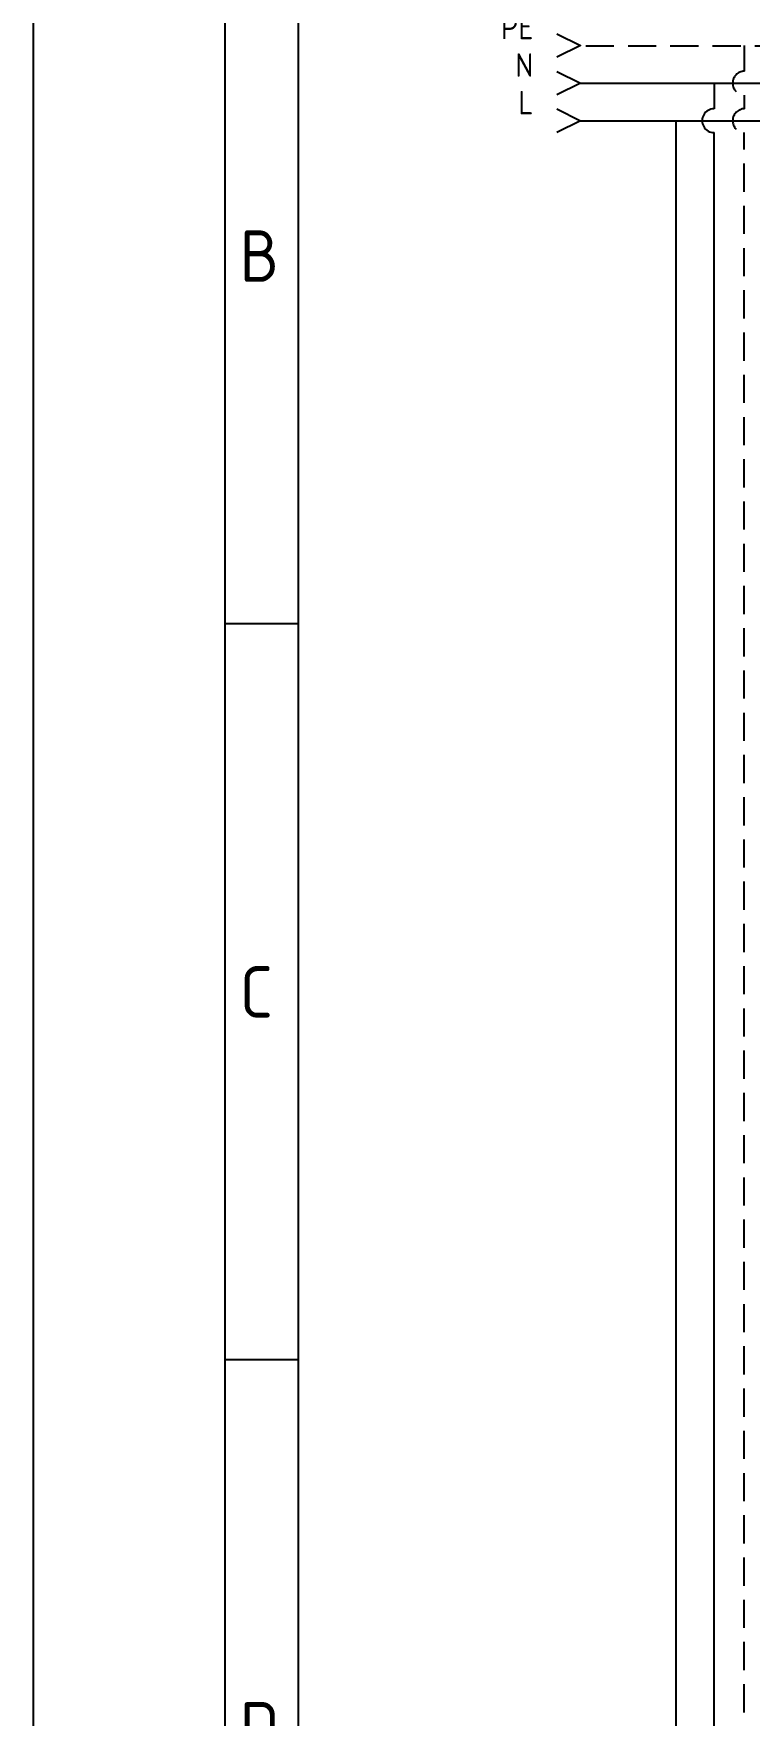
# Model space of a CAD drawing. Header units: millimetres. Extents: x 367 to 1026, y -455 to 11.
# Drawn here: x 367 to 443.2, y -260.1 to -80.9 of the extents above; entities that cross this region are included whole.
import ezdxf
from ezdxf.enums import TextEntityAlignment as Align

# ---------------------------------------------------------------- set-up
doc = ezdxf.new("R2010")
doc.units = ezdxf.units.MM
doc.header["$LTSCALE"] = 6
doc.linetypes.add('DASHED', pattern=[0.75, 0.5, -0.25])
for name, color, linetype in [('035', 5, 'Continuous'), ('07', 7, 'Continuous'), ('DESC', 1, 'Continuous'), ('RED_2.5mm^2', 1, 'Continuous'), ('SYMS', 7, 'Continuous'), ('TAGS', 51, 'Continuous')]:
    doc.layers.add(name, color=color, linetype=linetype)
doc.styles.add('ISO Proportional', font='isocp.shx')
doc.styles.add('WD_IEC', font='isocp2.shx', dxfattribs={"width": 0.9, "height": 4})

# ---------------------------------------------------------------- blocks, each defined once
blk = doc.blocks.new('DIN_border_a3')
at = {"layer": '035'}
for p, q in [((17.98, 198.54), (13, 198.54)), ((17.98, 148.54), (13, 148.54))]:
    blk.add_line(p, q, dxfattribs=at)
for points in [[(0, 297), (420, 297), (420, 0), (0, 0)], [(18, 287), (410, 287), (410, 10), (18, 10)]]:
    blk.add_lwpolyline(points, close=True, dxfattribs=at)
at = {"layer": '07'}
blk.add_lwpolyline([(13, 292), (415, 292), (415, 5), (13, 5)], close=True, dxfattribs=at)
at = {"layer": '035', "style": 'ISO Proportional'}
for s, p in [('B', (14, 221.79)), ('C', (14, 171.79)), ('D', (14, 121.79))]:
    blk.add_text(s, height=3.5, dxfattribs=at).set_placement(p)
blk = doc.blocks.new('HA1X3Y')
blk.add_lwpolyline([(-2.5, 1.25), (0, 0), (-2.5, -1.25)])
at = {"style": 'WD_IEC'}
blk.add_attdef('DESC1', text='', height=2.5, dxfattribs=at).set_placement((-5, 0.675), align=Align.RIGHT)
at = {"style": 'WD_IEC', "flags": 1}
blk.add_attdef('X1TERM01', (0, 0), '', height=0.32, dxfattribs=at)
at = {"style": 'WD_IEC'}
blk.add_attdef('DESC2', text='', height=2.5, dxfattribs=at).set_placement((-5, -0.675), align=Align.TOP_RIGHT)

msp = doc.modelspace()

# ---------------------------------------------------------------- linework, layer by layer
at = {"layer": 'RED_2.5mm^2', "color": 5}
for p, q in [((425.24, -86.19), (819.97, -86.19)), ((439.53, -88.92), (439.53, -86.19)), ((439.48, -279.41), (439.48, -91.46))]:
    msp.add_line(p, q, dxfattribs=at)
at = {"layer": 'RED_2.5mm^2'}
for p, q in [((425.24, -90.19), (819.97, -90.19)), ((435.46, -281.95), (435.46, -90.19))]:
    msp.add_line(p, q, dxfattribs=at)
at = {"layer": 'RED_2.5mm^2', "color": 5}
msp.add_arc((439.48, -90.19), 1.27, 90, 270.0924, dxfattribs=at)
at = {"layer": 'TAGS', "color": 3, "linetype": 'DASHED'}
for p, q in [((425.82, -82.22), (819.97, -82.22)), ((442.73, -84.92), (442.73, -82.19)), ((442.73, -88.92), (442.73, -87.46)), ((442.69, -277.76), (442.69, -91.46))]:
    msp.add_line(p, q, dxfattribs=at)
for centre, start, end in [((442.73, -86.19), 90, 270), ((442.74, -90.19), 90.0705, 267.819)]:
    msp.add_arc(centre, 1.27, start, end, dxfattribs=at)

# ---------------------------------------------------------------- block references
at = {"xscale": 1.567960137562369, "yscale": 1.567960137562369, "zscale": 1.567960137562369}
msp.add_blockref('DIN_border_a3', (367, -455.11), dxfattribs=at)
at = {"layer": 'SYMS'}
ref = msp.add_blockref('HA1X3Y', (425.24, -82.19), dxfattribs=at)
ref.add_attrib('DESC1', 'PE', dxfattribs={"layer": 'DESC', "height": 2.5, "style": 'WD_IEC'}).set_placement((420.24, -81.52), align=Align.RIGHT)
ref = msp.add_blockref('HA1X3Y', (425.24, -86.19), dxfattribs=at)
ref.add_attrib('DESC1', 'N', dxfattribs={"layer": 'DESC', "height": 2.5, "style": 'WD_IEC'}).set_placement((420.24, -85.52), align=Align.RIGHT)
ref = msp.add_blockref('HA1X3Y', (425.24, -90.19), dxfattribs=at)
ref.add_attrib('DESC1', 'L', dxfattribs={"layer": 'DESC', "height": 2.5, "style": 'WD_IEC'}).set_placement((420.24, -89.52), align=Align.RIGHT)

doc.saveas('drawing.dxf')
